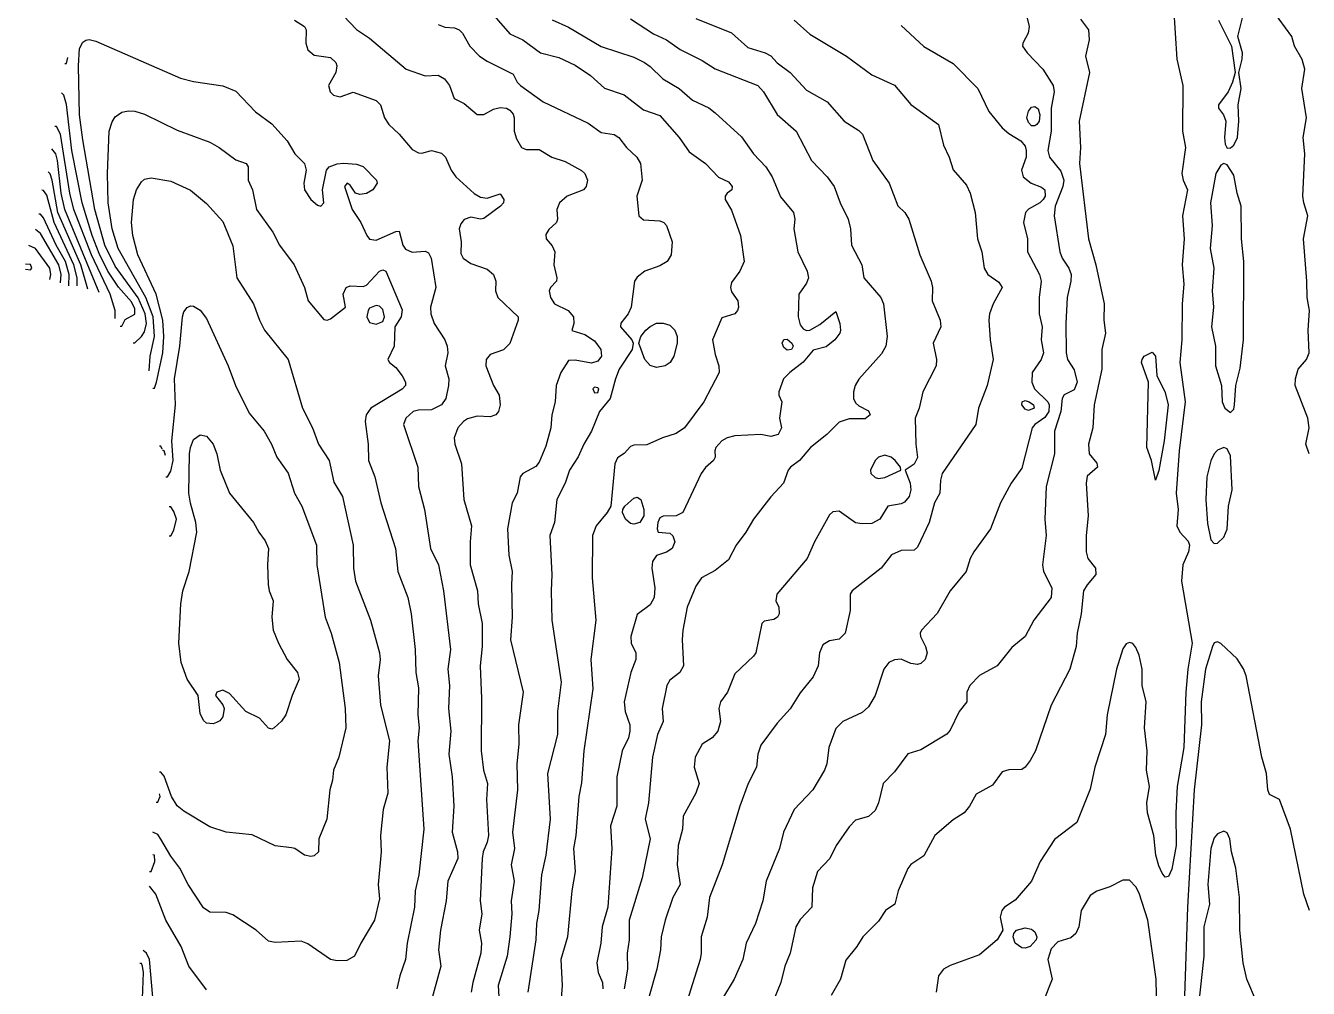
# Model space of a CAD drawing. Header units: inches. Extents: x 3311818 to 3313075, y 1372003 to 1372737.
# Drawn here: x 3311817.6 to 3311967.5, y 1372396.7 to 1372509.2 of the extents above; entities that cross this region are included whole.
import ezdxf

# ---------------------------------------------------------------- set-up
doc = ezdxf.new("R2010")
doc.units = ezdxf.units.IN
doc.header["$MEASUREMENT"] = 0

msp = doc.modelspace()

# ---------------------------------------------------------------- linework, layer by layer
for points, elevation in [([(3311853.95, 1372511.11), (3311856.24, 1372508.72), (3311857.76, 1372507.72), (3311862.04, 1372504.09), (3311864.24, 1372503.29), (3311865.76, 1372503.37), (3311866.51, 1372502.95), (3311867.1, 1372502.19), (3311867.65, 1372500.66), (3311868.81, 1372500.06), (3311870.34, 1372498.78), (3311871.1, 1372498.79), (3311872.24, 1372499.41), (3311873.01, 1372499.59), (3311873.77, 1372499.52), (3311874.15, 1372499.31), (3311874.53, 1372498.84), (3311874.66, 1372498.38), (3311874.66, 1372496.85), (3311874.91, 1372495.95), (3311875.51, 1372494.94), (3311876.06, 1372494.71), (3311877.58, 1372494.71), (3311879.04, 1372493.8), (3311880.63, 1372493.28), (3311882.53, 1372492.25), (3311882.93, 1372491.9), (3311883.22, 1372491.13), (3311883.07, 1372490.37), (3311882.77, 1372489.99), (3311880.83, 1372489.23), (3311879.95, 1372488.47), (3311879.64, 1372487.7), (3311879.72, 1372486.56), (3311879.59, 1372486.18), (3311878.72, 1372485.36), (3311878.34, 1372484.78), (3311878.4, 1372484.27), (3311879.1, 1372483.45), (3311879.4, 1372482.75), (3311879.27, 1372481.22), (3311879.65, 1372479.7), (3311879.61, 1372479.32), (3311878.91, 1372478.56), (3311878.75, 1372478.17), (3311878.89, 1372477.41), (3311879.38, 1372476.65), (3311880.98, 1372475.89), (3311881.57, 1372475.13), (3311881.62, 1372474.36), (3311881.39, 1372473.54), (3311882.92, 1372473.09), (3311884.06, 1372472.34), (3311884.79, 1372471.31), (3311884.84, 1372470.55), (3311884.44, 1372469.98), (3311883.68, 1372469.74), (3311881.77, 1372470.09), (3311881.01, 1372470.03), (3311880.1, 1372468.65), (3311879.55, 1372467.12), (3311879.43, 1372465.22), (3311879.04, 1372463.69), (3311878.92, 1372462.17), (3311878.34, 1372460.04), (3311877.58, 1372458.17), (3311877.2, 1372457.65), (3311875.67, 1372456.85), (3311875.34, 1372456.45), (3311875, 1372454.54), (3311874.41, 1372453.4), (3311873.86, 1372450.35), (3311874.03, 1372447.3), (3311874.43, 1372445.4), (3311874.32, 1372443.87), (3311874.42, 1372440.06), (3311874.22, 1372437.39), (3311875.69, 1372431.3), (3311875.17, 1372427.48), (3311875.2, 1372425.2), (3311874.95, 1372422.91), (3311875.05, 1372419.86), (3311874.47, 1372414.91), (3311874.68, 1372413), (3311874.31, 1372411.09), (3311874.66, 1372409.19), (3311874.29, 1372406.9), (3311874.36, 1372405.38), (3311874.16, 1372402.71), (3311873.82, 1372400.42), (3311872.78, 1372396.99), (3311872.94, 1372394.32)], 4504), ([(3311871.48, 1372511.25), (3311874.15, 1372508.23), (3311875.68, 1372507.52), (3311877.74, 1372506), (3311879.87, 1372505.46), (3311881.77, 1372504.56), (3311883.57, 1372503.33), (3311885.2, 1372501.87), (3311887.49, 1372501.07), (3311889.78, 1372499.33), (3311891.68, 1372498.68), (3311893.93, 1372496.09), (3311895.11, 1372494.41), (3311897.02, 1372493.04), (3311898.54, 1372491.45), (3311899.69, 1372490.91), (3311900.14, 1372490.37), (3311900.09, 1372489.99), (3311899.53, 1372489.61), (3311899.3, 1372489.25), (3311899.32, 1372488.85), (3311900.07, 1372487.6), (3311901.1, 1372484.65), (3311901.54, 1372481.61), (3311901.02, 1372480.46), (3311900.07, 1372479.14), (3311899.92, 1372478.56), (3311900.07, 1372478.06), (3311900.79, 1372477.03), (3311900.89, 1372476.27), (3311900.77, 1372475.89), (3311900.45, 1372475.48), (3311898.92, 1372475.01), (3311897.85, 1372472.46), (3311898.16, 1372470.73), (3311898.59, 1372469.41), (3311898.6, 1372468.65), (3311896.81, 1372465.22), (3311894.55, 1372462.17), (3311893.59, 1372461.51), (3311891.99, 1372461.02), (3311890.16, 1372460.17), (3311888.63, 1372460.13), (3311888.25, 1372459.99), (3311887.49, 1372459.17), (3311886.73, 1372458.67), (3311886.41, 1372457.97), (3311885.95, 1372453.02), (3311885.54, 1372452.26), (3311884.24, 1372450.73), (3311883.81, 1372449.59), (3311883.75, 1372444.63), (3311884.2, 1372439.68), (3311883.6, 1372435.11), (3311883.85, 1372431.68), (3311882.78, 1372424.43), (3311882.53, 1372420.67), (3311882.22, 1372419.1), (3311881.84, 1372414.53), (3311881.57, 1372413), (3311881.8, 1372410.33), (3311881.4, 1372408.05), (3311880.87, 1372402.71), (3311880.09, 1372400.04), (3311880.25, 1372396.99), (3311880.03, 1372393.94)], 4502), ([(3311888.25, 1372509.95), (3311890.92, 1372508.2), (3311892.44, 1372507.5), (3311894.06, 1372506.38), (3311896.64, 1372505.08), (3311898.16, 1372504.13), (3311903.12, 1372502.18), (3311903.79, 1372501.42), (3311905.4, 1372498.8), (3311907.61, 1372496.85), (3311909.4, 1372493.42), (3311911.22, 1372491.51), (3311912.06, 1372490.37), (3311912.74, 1372488.47), (3311913.7, 1372486.56), (3311913.96, 1372485.42), (3311914.08, 1372483.51), (3311915.29, 1372481.22), (3311915.53, 1372479.7), (3311917.49, 1372477.41), (3311917.84, 1372476.65), (3311918.24, 1372472.84), (3311918.09, 1372471.7), (3311917.6, 1372470.82), (3311914.93, 1372467.86), (3311914.5, 1372467.12), (3311914.31, 1372466.36), (3311914.33, 1372465.6), (3311914.55, 1372465.1), (3311914.93, 1372464.75), (3311916.07, 1372464.17), (3311916.26, 1372463.69), (3311915.69, 1372463.21), (3311913.79, 1372463.24), (3311912.64, 1372462.83), (3311911.19, 1372461.4), (3311909.29, 1372459.88), (3311908.02, 1372458.36), (3311906.94, 1372457.59), (3311906.67, 1372457.21), (3311906.14, 1372455.69), (3311904.64, 1372454.09), (3311902.61, 1372451.5), (3311901.74, 1372449.97), (3311900.61, 1372448.45), (3311899.69, 1372446.73), (3311898.16, 1372445.49), (3311896.56, 1372444.63), (3311895.87, 1372443.65), (3311894.89, 1372441.2), (3311894.38, 1372438.54), (3311894.29, 1372437.39), (3311894.46, 1372434.34), (3311894.03, 1372433.58), (3311892.83, 1372432.68), (3311892.48, 1372432.06), (3311891.95, 1372429.39), (3311892.07, 1372427.86), (3311891.42, 1372426.34), (3311890.82, 1372423.67), (3311890.34, 1372418.34), (3311889.97, 1372416.43), (3311890.54, 1372414.14), (3311889.62, 1372409.57), (3311888.08, 1372404.62), (3311888.08, 1372402.33), (3311887.84, 1372400.8), (3311887.88, 1372398.9), (3311887.49, 1372396.61)], 4500), ([(3311895.87, 1372510.01), (3311900.07, 1372508.33), (3311901.97, 1372506.6), (3311903.97, 1372506), (3311904.64, 1372505.64), (3311905.4, 1372504.82), (3311906.93, 1372503.69), (3311908.83, 1372501.62), (3311911.25, 1372500.28), (3311913.22, 1372497.99), (3311914.93, 1372496.92), (3311915.36, 1372496.47), (3311916.57, 1372493.42), (3311918.5, 1372490.75), (3311919.5, 1372488.13), (3311920.3, 1372487.32), (3311920.78, 1372486.56), (3311922.06, 1372482.37), (3311923.39, 1372479.32), (3311923.56, 1372478.56), (3311923.5, 1372477.03), (3311924.46, 1372474.77), (3311924.51, 1372473.98), (3311923.63, 1372472.08), (3311924.02, 1372470.17), (3311923.96, 1372469.41), (3311922.41, 1372466.36), (3311921.98, 1372464.45), (3311921.52, 1372463.31), (3311921.59, 1372460.26), (3311921.79, 1372458.71), (3311921.41, 1372457.92), (3311920.37, 1372457.21), (3311920.95, 1372455.69), (3311921, 1372454.93), (3311920.82, 1372454.16), (3311920.27, 1372453.47), (3311919.89, 1372453.28), (3311918.33, 1372453.02), (3311917.39, 1372451.5), (3311916.46, 1372451), (3311915.31, 1372450.94), (3311914.55, 1372451.07), (3311912.64, 1372452.42), (3311911.88, 1372452.34), (3311911.5, 1372452.01), (3311909.74, 1372448.83), (3311908.91, 1372446.92), (3311905.34, 1372442.73), (3311905.22, 1372441.97), (3311905.58, 1372441.2), (3311905.64, 1372440.44), (3311905.45, 1372440.06), (3311905.02, 1372439.77), (3311903.88, 1372439.56), (3311903.6, 1372439.3), (3311902.88, 1372435.87), (3311902.64, 1372435.49), (3311900.45, 1372433.41), (3311899.59, 1372431.3), (3311898.76, 1372430.15), (3311898.58, 1372429.39), (3311898.75, 1372427.86), (3311898.44, 1372426.72), (3311897.78, 1372425.96), (3311896.64, 1372425.19), (3311895.79, 1372423.67), (3311895.69, 1372422.53), (3311896.26, 1372420.62), (3311895.88, 1372419.48), (3311894.39, 1372416.81), (3311894.31, 1372415.29), (3311893.83, 1372413.38), (3311893.72, 1372411.09), (3311894.07, 1372408.81), (3311893.2, 1372407.28), (3311892.29, 1372404.62), (3311891.84, 1372402.71), (3311891.77, 1372401.19), (3311891.32, 1372398.9), (3311890.34, 1372395.47)], 4499), ([(3311934.57, 1372510.19), (3311934.84, 1372509.05), (3311934.74, 1372508.28), (3311934.12, 1372507.14), (3311934.08, 1372506.76), (3311934.6, 1372506), (3311936.46, 1372504.09), (3311937.67, 1372502.19), (3311937.76, 1372501.42), (3311937.41, 1372499.52), (3311937.43, 1372496.85), (3311937.03, 1372494.56), (3311937.24, 1372493.8), (3311938.56, 1372492.16), (3311938.91, 1372491.13), (3311938.8, 1372490.37), (3311937.9, 1372488.08), (3311937.78, 1372486.94), (3311938.42, 1372482.75), (3311938.72, 1372481.99), (3311939.49, 1372480.84), (3311939.76, 1372480.08), (3311939.73, 1372479.32), (3311939.3, 1372477.41), (3311939.13, 1372474.36), (3311939.16, 1372470.93), (3311939.33, 1372470.17), (3311940.09, 1372468.94), (3311940.44, 1372467.5), (3311940.09, 1372466.62), (3311938.94, 1372466.03), (3311938.71, 1372465.6), (3311938.56, 1372464.07), (3311937.8, 1372461.79), (3311937.79, 1372459.12), (3311936.83, 1372455.31), (3311936.66, 1372451.5), (3311936.82, 1372449.59), (3311936.39, 1372446.16), (3311936.51, 1372445.4), (3311937.48, 1372443.49), (3311937.42, 1372442.35), (3311935.41, 1372439.68), (3311934.37, 1372437.78), (3311932.84, 1372436.51), (3311931.11, 1372434.34), (3311929.03, 1372433.22), (3311927.92, 1372432.06), (3311927.57, 1372431.3), (3311927.57, 1372430.15), (3311926.66, 1372429.01), (3311925.6, 1372426.83), (3311925.22, 1372426.37), (3311922.17, 1372424.53), (3311920.65, 1372424.08), (3311919.12, 1372421.96), (3311917.8, 1372420.62), (3311917.23, 1372418.34), (3311916.84, 1372417.47), (3311916.07, 1372416.76), (3311914.55, 1372416.33), (3311913.79, 1372415.56), (3311912.3, 1372413.38), (3311911.54, 1372411.86), (3311910.12, 1372410.33), (3311909.53, 1372408.43), (3311909.43, 1372406.14), (3311908.07, 1372404.72), (3311907.56, 1372403.85), (3311906.9, 1372400.8), (3311906.27, 1372399.28), (3311905.81, 1372397.37), (3311904.43, 1372393.94)], 4496), ([(3311940.85, 1372509.93), (3311941.8, 1372508.67), (3311941.85, 1372507.52), (3311941.42, 1372505.62), (3311941.89, 1372503.71), (3311940.71, 1372497.99), (3311940.86, 1372494.94), (3311940.73, 1372493.04), (3311941.79, 1372484.27), (3311942.64, 1372481.22), (3311943.6, 1372476.65), (3311943.57, 1372474.74), (3311943.76, 1372473.22), (3311943.33, 1372471.31), (3311943.36, 1372469.03), (3311942.44, 1372464.84), (3311942.28, 1372462.17), (3311941.79, 1372460.26), (3311941.87, 1372459.12), (3311942.75, 1372458.05), (3311942.82, 1372457.59), (3311941.61, 1372456.53), (3311941.5, 1372455.69), (3311941.73, 1372451.88), (3311941.51, 1372449.59), (3311941.52, 1372447.68), (3311941.7, 1372446.92), (3311942.6, 1372445.78), (3311942.63, 1372445.02), (3311941.61, 1372443.83), (3311941.2, 1372443.11), (3311940.91, 1372440.44), (3311940.44, 1372438.16), (3311940.34, 1372436.63), (3311939.6, 1372433.96), (3311937.42, 1372429.77), (3311935.58, 1372424.43), (3311934.97, 1372423.29), (3311934.39, 1372422.53), (3311933.99, 1372422.25), (3311932.46, 1372422.2), (3311931.7, 1372421.98), (3311930.56, 1372420.42), (3311928.65, 1372419.36), (3311927.86, 1372417.96), (3311927.24, 1372417.19), (3311925.98, 1372416.36), (3311923.81, 1372414.53), (3311922.55, 1372412.15), (3311921.03, 1372411.15), (3311920.65, 1372410.69), (3311919.53, 1372408.05), (3311919.14, 1372406.52), (3311918.06, 1372405.76), (3311917.22, 1372404.54), (3311915.4, 1372402.71), (3311914.7, 1372401.57), (3311913.41, 1372399.98), (3311912.78, 1372397.76), (3311911.69, 1372395.85)], 4495), ([(3311951.71, 1372511.33), (3311952.1, 1372505.24), (3311952.81, 1372502.19), (3311952.75, 1372496.85), (3311953.13, 1372494.94), (3311952.7, 1372491.9), (3311952.84, 1372491.13), (3311953.35, 1372489.99), (3311952.75, 1372486.94), (3311952.97, 1372484.27), (3311952.73, 1372481.22), (3311952.94, 1372478.94), (3311952.72, 1372476.65), (3311952.68, 1372472.46), (3311952.44, 1372469.79), (3311953.09, 1372465.22), (3311952.39, 1372459.5), (3311952.03, 1372454.54), (3311952.26, 1372452.64), (3311952.11, 1372450.73), (3311952.47, 1372449.97), (3311953.43, 1372448.93), (3311953.59, 1372448.45), (3311953.48, 1372447.68), (3311952.81, 1372446.16), (3311952.67, 1372444.25), (3311953.91, 1372437.01), (3311953.4, 1372433.96), (3311953.17, 1372431.3), (3311952.94, 1372424.82), (3311952.13, 1372420.24), (3311951.98, 1372417.19), (3311952.03, 1372413.38), (3311951.52, 1372410.6), (3311951.14, 1372409.75), (3311950.76, 1372409.66), (3311950.38, 1372410.12), (3311950, 1372410.98), (3311949.66, 1372412.24), (3311949.4, 1372414.53), (3311948.69, 1372417.19), (3311948.62, 1372418.34), (3311948.9, 1372420.24), (3311948.58, 1372422.15), (3311948.65, 1372424.43), (3311948.32, 1372427.1), (3311948.52, 1372430.15), (3311948.05, 1372432.06), (3311948.05, 1372433.96), (3311947.71, 1372435.59), (3311947.33, 1372436.52), (3311946.95, 1372436.96), (3311946.57, 1372437.09), (3311946.18, 1372436.94), (3311945.8, 1372436.34), (3311945.04, 1372433.98), (3311943.96, 1372428.63), (3311943.77, 1372426.34), (3311942.52, 1372422.53), (3311941.99, 1372419.94), (3311940.41, 1372416.05), (3311937.8, 1372414.06), (3311936.15, 1372411.48), (3311935.11, 1372409.19), (3311933.23, 1372406.97), (3311931.98, 1372406.14), (3311931.66, 1372405.76), (3311931.47, 1372405), (3311931.77, 1372403.47), (3311931.11, 1372402.33), (3311929.03, 1372400.59), (3311925.6, 1372399.36), (3311924.84, 1372398.9), (3311924.23, 1372398.14), (3311923.98, 1372396.23)], 4494), ([(3311958.38, 1372494.89), (3311958.76, 1372495.2), (3311959.21, 1372496.09), (3311959.37, 1372497.99), (3311959.28, 1372499.9), (3311959.64, 1372501.81), (3311959.37, 1372503.71), (3311959.76, 1372505.24), (3311959.79, 1372506), (3311959.24, 1372507.9), (3311959.91, 1372510.55)], 4493), ([(3311967.58, 1372459.12), (3311967.17, 1372460.26), (3311967.58, 1372462.17), (3311967.43, 1372463.31), (3311965.94, 1372467.12), (3311965.98, 1372467.88), (3311966.28, 1372469.03), (3311967.27, 1372470.17), (3311967.56, 1372470.93), (3311967.46, 1372473.6), (3311967.62, 1372475.89), (3311967.33, 1372477.41), (3311967.32, 1372479.32), (3311966.9, 1372484.27), (3311967.42, 1372486.94), (3311966.94, 1372488.47), (3311966.84, 1372489.23), (3311967.08, 1372494.18), (3311966.88, 1372496.09), (3311967.25, 1372498.38), (3311966.73, 1372501.81), (3311967.08, 1372504.09), (3311966.77, 1372505.21), (3311965.87, 1372506.76), (3311965.56, 1372507.9), (3311963.34, 1372510.93)], 4494), ([(3311848.98, 1372509.81), (3311850.14, 1372509.05), (3311850.32, 1372508.67), (3311850.3, 1372507.14), (3311850.52, 1372506.36), (3311851.28, 1372505.73), (3311853.19, 1372505.46), (3311853.79, 1372504.85), (3311853.91, 1372504.47), (3311853.8, 1372503.71), (3311852.95, 1372502.19), (3311853.15, 1372501.42), (3311853.53, 1372501.04), (3311854.33, 1372500.85), (3311855.85, 1372501.38), (3311858.52, 1372500.43), (3311859.03, 1372499.9), (3311859.48, 1372498.38), (3311859.99, 1372497.61), (3311861.2, 1372496.47), (3311862.72, 1372494.69), (3311863.48, 1372494.3), (3311863.86, 1372494.26), (3311865, 1372494.56), (3311866.15, 1372494.28), (3311866.64, 1372493.8), (3311867.3, 1372492.28), (3311867.82, 1372491.51), (3311869.96, 1372489.54), (3311870.72, 1372489.11), (3311871.48, 1372489), (3311873.01, 1372489.51), (3311873.43, 1372488.85), (3311873.4, 1372488.47), (3311873.07, 1372488.08), (3311871.1, 1372486.64), (3311870.72, 1372486.55), (3311869.58, 1372486.77), (3311868.81, 1372486.5), (3311868.43, 1372486.02), (3311868.23, 1372485.42), (3311868.44, 1372483.89), (3311868.43, 1372482.56), (3311868.68, 1372481.99), (3311869.58, 1372481.38), (3311871.48, 1372480.71), (3311872.24, 1372480.1), (3311872.49, 1372479.32), (3311872.47, 1372478.17), (3311872.73, 1372477.41), (3311875.11, 1372475.13), (3311875.1, 1372474.74), (3311874.15, 1372472.02), (3311873.39, 1372471.28), (3311871.86, 1372470.75), (3311871.36, 1372470.17), (3311871.35, 1372469.41), (3311872.24, 1372467.12), (3311872.89, 1372465.98), (3311873, 1372464.84), (3311872.83, 1372464.07), (3311872.51, 1372463.69), (3311871.86, 1372463.45), (3311870.34, 1372463.55), (3311869.19, 1372463.24), (3311868.72, 1372462.93), (3311868.08, 1372462.17), (3311867.64, 1372461.02), (3311867.7, 1372460.26), (3311868.49, 1372457.97), (3311868.78, 1372453.78), (3311869.68, 1372450.73), (3311869.49, 1372448.83), (3311869.51, 1372446.16), (3311870.38, 1372443.11), (3311870.45, 1372441.59), (3311870.91, 1372439.3), (3311870.92, 1372436.63), (3311870.66, 1372434.34), (3311870.82, 1372430.53), (3311870.8, 1372424.43), (3311871.06, 1372422.15), (3311871.52, 1372420.62), (3311871.43, 1372418.72), (3311871.65, 1372414.53), (3311871.51, 1372413.76), (3311871.03, 1372412.62), (3311870.93, 1372411.86), (3311870.68, 1372406.9), (3311870.89, 1372405.38), (3311870.57, 1372403.47), (3311870.82, 1372401.95), (3311870.77, 1372400.8), (3311869.81, 1372397.37), (3311869.64, 1372396.23)], 4505), ([(3311865.76, 1372509.32), (3311866.53, 1372509), (3311867.67, 1372508.9), (3311868.21, 1372508.67), (3311868.6, 1372508.28), (3311869.45, 1372506.76), (3311870.61, 1372505.62), (3311871.48, 1372505.03), (3311874.53, 1372503.51), (3311875.02, 1372502.57), (3311875.4, 1372502.19), (3311878.03, 1372500.28), (3311883.3, 1372497.76), (3311884.82, 1372496.68), (3311886.35, 1372496.44), (3311886.87, 1372496.09), (3311887.78, 1372494.94), (3311889, 1372493.8), (3311889.42, 1372493.04), (3311889.6, 1372491.13), (3311888.97, 1372489.23), (3311889.24, 1372486.94), (3311889.78, 1372486.46), (3311891.68, 1372486.34), (3311892.16, 1372486.18), (3311892.46, 1372485.8), (3311893.12, 1372483.89), (3311893.02, 1372482.37), (3311892.52, 1372481.61), (3311891.68, 1372481.1), (3311889.91, 1372480.46), (3311889.01, 1372479.76), (3311888.73, 1372479.32), (3311888.31, 1372476.27), (3311887.97, 1372475.51), (3311887.11, 1372474.39), (3311887.07, 1372473.98), (3311888.41, 1372472.46), (3311888.56, 1372472.08), (3311888.44, 1372471.31), (3311886.93, 1372469.03), (3311886.48, 1372467.88), (3311885.88, 1372465.6), (3311884.62, 1372464.07), (3311883.68, 1372461.79), (3311882.78, 1372460.26), (3311882.15, 1372458.78), (3311881.13, 1372457.21), (3311880.61, 1372455.69), (3311879.65, 1372453.78), (3311879.38, 1372451.11), (3311878.82, 1372449.59), (3311879.07, 1372445.02), (3311878.97, 1372443.11), (3311879.06, 1372439.68), (3311880.13, 1372432.44), (3311879.7, 1372429.01), (3311879.71, 1372426.34), (3311878.53, 1372421.77), (3311878.85, 1372416.43), (3311878.37, 1372412.24), (3311877.85, 1372409.95), (3311877.54, 1372405.76), (3311877.25, 1372404.23), (3311877.2, 1372402.33), (3311876.23, 1372396.23)], 4503), ([(3311879.1, 1372509.85), (3311881.01, 1372508.98), (3311884.82, 1372506.72), (3311888.63, 1372505.47), (3311889.88, 1372504.85), (3311890.54, 1372504.4), (3311892.04, 1372502.95), (3311893.92, 1372501.81), (3311895.49, 1372500.45), (3311897.4, 1372499.55), (3311898.16, 1372498.99), (3311901.21, 1372496.17), (3311902.63, 1372494.18), (3311904.06, 1372492.66), (3311904.8, 1372491.51), (3311905.78, 1372489.16), (3311907.29, 1372487.32), (3311907.46, 1372486.56), (3311907.33, 1372485.42), (3311907.82, 1372482.75), (3311908.91, 1372480.46), (3311909.07, 1372479.7), (3311908.83, 1372479.07), (3311907.91, 1372477.79), (3311907.83, 1372475.13), (3311908.07, 1372474.2), (3311908.45, 1372473.73), (3311908.83, 1372473.55), (3311909.21, 1372473.59), (3311910.36, 1372474.25), (3311912.26, 1372475.76), (3311912.73, 1372474.36), (3311912.81, 1372473.6), (3311912.7, 1372473.22), (3311912.14, 1372472.46), (3311911.12, 1372471.62), (3311909.6, 1372471.26), (3311908.45, 1372469.85), (3311906.88, 1372468.65), (3311906.15, 1372467.88), (3311905.59, 1372466.36), (3311905.57, 1372465.98), (3311905.92, 1372465.22), (3311905.65, 1372463.31), (3311905.9, 1372462.17), (3311905.5, 1372461.4), (3311904.64, 1372461.15), (3311903.5, 1372461.41), (3311900.45, 1372461.22), (3311899.56, 1372461.02), (3311898.94, 1372460.64), (3311898.22, 1372459.88), (3311898.09, 1372459.5), (3311898.13, 1372458.74), (3311897.94, 1372458.36), (3311897.02, 1372457.53), (3311896.49, 1372456.83), (3311894.35, 1372452.28), (3311893.59, 1372451.88), (3311892.06, 1372451.83), (3311891.68, 1372451.64), (3311891.43, 1372451.11), (3311891.36, 1372450.35), (3311891.49, 1372449.97), (3311892.83, 1372449.86), (3311893.21, 1372449.54), (3311893.42, 1372448.83), (3311893.12, 1372448.07), (3311892.44, 1372447.63), (3311891.3, 1372447.25), (3311890.81, 1372446.54), (3311890.75, 1372445.78), (3311891.1, 1372443.49), (3311891.01, 1372442.35), (3311890.54, 1372441.5), (3311889.01, 1372440.34), (3311888.29, 1372437.77), (3311888.32, 1372437.01), (3311888.86, 1372435.87), (3311888.89, 1372435.11), (3311888.27, 1372433.58), (3311887.51, 1372430.15), (3311887.61, 1372429.01), (3311888.16, 1372427.48), (3311888.19, 1372426.72), (3311888, 1372425.96), (3311887.28, 1372424.43), (3311886.64, 1372421.39), (3311886.66, 1372417.96), (3311885.91, 1372415.67), (3311886.06, 1372413), (3311885.59, 1372406.14), (3311884.93, 1372403.85), (3311884.79, 1372401.95), (3311884.32, 1372399.66), (3311884.47, 1372398.52), (3311884.98, 1372397.37), (3311885.01, 1372396.61)], 4501), ([(3311907.36, 1372509.81), (3311909.21, 1372508.18), (3311913.48, 1372505.62), (3311916.46, 1372503.43), (3311919.12, 1372502.23), (3311921.03, 1372499.97), (3311924.26, 1372497.61), (3311924.84, 1372495.19), (3311925.51, 1372493.8), (3311925.98, 1372492.3), (3311927.51, 1372490.54), (3311927.95, 1372489.61), (3311928.54, 1372487.32), (3311928.82, 1372484.27), (3311929.33, 1372482.75), (3311929.6, 1372480.84), (3311930, 1372480.08), (3311931.32, 1372479.19), (3311931.68, 1372478.56), (3311930.62, 1372476.65), (3311930.23, 1372475.51), (3311930.14, 1372474.74), (3311930.28, 1372472.46), (3311930.63, 1372470.17), (3311929.94, 1372467.12), (3311928.93, 1372464.45), (3311928.63, 1372462.55), (3311924.68, 1372456.83), (3311924.47, 1372456.07), (3311924.41, 1372454.54), (3311923.77, 1372453.4), (3311923.14, 1372451.11), (3311921.79, 1372448.23), (3311921.41, 1372447.86), (3311919.89, 1372447.85), (3311918.74, 1372447.33), (3311917.56, 1372445.78), (3311914.16, 1372443.11), (3311913.92, 1372442.73), (3311913.94, 1372440.82), (3311913.35, 1372438.16), (3311912.64, 1372437.48), (3311911.5, 1372437.29), (3311910.74, 1372436.8), (3311910.35, 1372435.87), (3311910.18, 1372434.34), (3311909.6, 1372433.07), (3311908.07, 1372431.21), (3311906.93, 1372429.33), (3311905.4, 1372427.67), (3311903.5, 1372425.1), (3311903.13, 1372424.05), (3311902.96, 1372422.53), (3311902.02, 1372420.62), (3311901.01, 1372417.96), (3311898.98, 1372411.09), (3311897.48, 1372407.28), (3311897.21, 1372405), (3311896.5, 1372402.71), (3311896.52, 1372400.8), (3311896.38, 1372400.04), (3311894.85, 1372395.09)], 4498), ([(3311919.89, 1372509.19), (3311922.55, 1372506.73), (3311925.98, 1372504.73), (3311928.83, 1372501.81), (3311930.15, 1372499.14), (3311931.69, 1372497.23), (3311932.46, 1372496.58), (3311933.88, 1372495.71), (3311934.37, 1372495.07), (3311934.51, 1372494.56), (3311934.48, 1372493.8), (3311933.95, 1372492.28), (3311934.13, 1372491.51), (3311935.09, 1372490.75), (3311936.27, 1372490.3), (3311936.69, 1372489.99), (3311936.71, 1372489.23), (3311936.49, 1372488.85), (3311936.09, 1372488.47), (3311934.75, 1372487.71), (3311934.4, 1372487.32), (3311934.17, 1372486.18), (3311934.64, 1372484.27), (3311934.67, 1372482.75), (3311936.04, 1372480.08), (3311936.25, 1372479.32), (3311936.03, 1372477.41), (3311936.02, 1372475.51), (3311936.35, 1372473.98), (3311936.25, 1372472.46), (3311936.53, 1372470.93), (3311936.24, 1372470.17), (3311935.21, 1372468.65), (3311935.15, 1372467.5), (3311935.46, 1372466.74), (3311937.01, 1372465.22), (3311937.18, 1372464.84), (3311937.16, 1372464.07), (3311936.66, 1372463.36), (3311935.49, 1372462.55), (3311935.18, 1372462.17), (3311933.99, 1372457.45), (3311932.74, 1372455.69), (3311931.49, 1372453.4), (3311930.31, 1372450.35), (3311928.37, 1372447.68), (3311927.96, 1372446.92), (3311927.49, 1372445.4), (3311925.63, 1372443.11), (3311924.08, 1372440.49), (3311922.25, 1372438.54), (3311922.1, 1372438.16), (3311922.14, 1372437.77), (3311922.72, 1372436.63), (3311922.91, 1372435.87), (3311922.71, 1372435.11), (3311922.17, 1372434.62), (3311921.79, 1372434.5), (3311921.03, 1372434.62), (3311919.89, 1372435.12), (3311919.12, 1372435.07), (3311918.44, 1372434.73), (3311917.86, 1372433.96), (3311916.84, 1372430.91), (3311916.07, 1372429.56), (3311915.31, 1372428.89), (3311913.06, 1372427.86), (3311912.26, 1372427.05), (3311911.42, 1372424.82), (3311911.21, 1372422.91), (3311910.94, 1372422.15), (3311909.58, 1372419.86), (3311907.38, 1372417.57), (3311906.15, 1372414.91), (3311905.65, 1372413), (3311904.1, 1372409.19), (3311903.72, 1372406.9), (3311902.87, 1372404.23), (3311901.78, 1372401.95), (3311901.37, 1372400.04), (3311900.35, 1372397.76), (3311899.01, 1372395.47)], 4497), ([(3311956.97, 1372509.81), (3311958.51, 1372506.76), (3311958.91, 1372503.71), (3311958.62, 1372502.57), (3311958.11, 1372501.42), (3311956.97, 1372499.9), (3311956.98, 1372499.52), (3311957.55, 1372498.76), (3311957.82, 1372497.99), (3311957.66, 1372496.09), (3311957.74, 1372495.33), (3311958, 1372494.84), (3311958.38, 1372494.89)], 4493), ([(3311830.13, 1372472.09), (3311830.32, 1372472.1), (3311831.08, 1372472.83), (3311831.46, 1372473.4), (3311831.66, 1372474.36), (3311831.51, 1372475.51), (3311830.7, 1372477.37), (3311828.03, 1372481.06), (3311826.82, 1372483.51), (3311825.65, 1372487.7), (3311824.22, 1372495.82), (3311823.83, 1372498.76), (3311823.72, 1372504.47), (3311823.84, 1372506.51), (3311824.22, 1372507.24), (3311824.6, 1372507.48), (3311824.98, 1372507.54), (3311825.75, 1372507.35), (3311835.65, 1372503.03), (3311837.18, 1372502.65), (3311840.61, 1372502.15), (3311842.13, 1372501.51), (3311844.42, 1372499.11), (3311846.33, 1372497.68), (3311848.11, 1372495.71), (3311849, 1372494.18), (3311850.14, 1372493.06), (3311850.35, 1372492.28), (3311850.08, 1372490.75), (3311850.13, 1372489.99), (3311850.88, 1372488.85), (3311851.66, 1372488.18), (3311852.04, 1372488.08), (3311852.41, 1372488.47), (3311852.24, 1372489.99), (3311852.7, 1372492.28), (3311853.03, 1372492.66), (3311853.95, 1372493.02), (3311854.71, 1372493.1), (3311856.24, 1372492.99), (3311857, 1372492.72), (3311858.57, 1372491.13), (3311858.63, 1372490.75), (3311858.15, 1372489.99), (3311857.38, 1372489.57), (3311856.62, 1372489.45), (3311856.1, 1372489.61), (3311855.47, 1372490.52), (3311855.13, 1372490.75), (3311854.82, 1372490.37), (3311855.71, 1372487.7), (3311856.74, 1372486.18), (3311857.43, 1372484.65), (3311857.76, 1372484.23), (3311858.52, 1372484.09), (3311860.81, 1372485.13), (3311861.19, 1372485.17), (3311861.65, 1372483.51), (3311861.95, 1372483.05), (3311862.72, 1372482.68), (3311864.24, 1372482.81), (3311864.62, 1372482.63), (3311864.93, 1372481.99), (3311865.51, 1372478.56), (3311864.88, 1372476.27), (3311864.9, 1372475.51), (3311865.29, 1372474.36), (3311866.53, 1372472.46), (3311866.82, 1372471.7), (3311866.88, 1372470.93), (3311866.6, 1372469.41), (3311867.02, 1372467.88), (3311866.99, 1372467.12), (3311866.65, 1372465.6), (3311866.17, 1372464.84), (3311865, 1372464.29), (3311863.48, 1372464.23), (3311862.84, 1372464.07), (3311861.97, 1372463.31), (3311861.73, 1372462.55), (3311863.41, 1372457.59), (3311863.46, 1372455.31), (3311864.16, 1372452.64), (3311864.88, 1372448.07), (3311865.82, 1372446.16), (3311866.38, 1372443.11), (3311867.2, 1372436.25), (3311866.9, 1372433.96), (3311867.1, 1372432.06), (3311866.98, 1372429.39), (3311867.23, 1372426.72), (3311867.02, 1372424.05), (3311867.4, 1372421.39), (3311867.61, 1372417.96), (3311867.4, 1372414.91), (3311868.03, 1372412.62), (3311868.06, 1372411.86), (3311866.89, 1372409.19), (3311866.71, 1372406.9), (3311866.04, 1372403.47), (3311865.82, 1372401.19), (3311866.07, 1372399.28), (3311864.83, 1372394.71)], 4506), ([(3311822.12, 1372504.74), (3311822.31, 1372504.74), (3311822.48, 1372505.43)], 4505), ([(3311828.6, 1372474.06), (3311828.79, 1372474.06), (3311829.18, 1372474.82), (3311830.32, 1372475.47), (3311830.32, 1372476.06), (3311829.94, 1372476.89), (3311828.41, 1372478.61), (3311827.17, 1372480.46), (3311826.13, 1372482.55), (3311825.34, 1372484.65), (3311824.15, 1372488.47), (3311822.94, 1372494.56), (3311822.31, 1372499.97), (3311822.01, 1372501.04), (3311821.74, 1372501.31)], 4505), ([(3311935.73, 1372497.61), (3311935.51, 1372497.45), (3311935.13, 1372497.47), (3311934.75, 1372497.85), (3311934.59, 1372498.38), (3311934.75, 1372499.17), (3311935.13, 1372499.63), (3311935.51, 1372499.72), (3311935.89, 1372499.46), (3311936.11, 1372498.76), (3311936.01, 1372497.99), (3311935.73, 1372497.61)], 4497), ([(3311831.97, 1372468.84), (3311832.11, 1372470.55), (3311832.61, 1372472.84), (3311832.47, 1372475.13), (3311831.61, 1372477.41), (3311828.36, 1372483.13), (3311827.67, 1372485.42), (3311827.18, 1372488.47), (3311827.1, 1372491.9), (3311827.32, 1372496.85), (3311827.65, 1372497.94), (3311828.03, 1372498.5), (3311828.79, 1372499.05), (3311829.56, 1372499.23), (3311830.32, 1372499.18), (3311831.46, 1372498.84), (3311835.27, 1372496.96), (3311839.08, 1372495.54), (3311840.16, 1372494.94), (3311842.13, 1372493.49), (3311843.31, 1372493.04), (3311843.55, 1372492.66), (3311843.55, 1372491.13), (3311844.05, 1372489.99), (3311844.52, 1372487.7), (3311846.44, 1372485.04), (3311847.23, 1372483.51), (3311848.92, 1372481.22), (3311850.13, 1372478.56), (3311850.59, 1372477.03), (3311852.42, 1372474.84), (3311852.81, 1372474.74), (3311853.19, 1372474.92), (3311854.93, 1372476.27), (3311854.66, 1372477.79), (3311855.02, 1372478.56), (3311855.47, 1372478.75), (3311857, 1372478.67), (3311857.38, 1372478.84), (3311858.9, 1372480.46), (3311859.29, 1372480.63), (3311859.67, 1372480.46), (3311861.57, 1372475.97), (3311861.44, 1372475.13), (3311860.69, 1372473.98), (3311860.62, 1372471.7), (3311859.87, 1372470.17), (3311860.06, 1372469.79), (3311860.81, 1372469.22), (3311861.57, 1372468.25), (3311861.96, 1372467.5), (3311861.93, 1372467.12), (3311861.57, 1372466.68), (3311857.91, 1372464.45), (3311857.37, 1372463.69), (3311857.22, 1372462.93), (3311857.58, 1372460.26), (3311857.61, 1372458.36), (3311858.35, 1372456.45), (3311859.08, 1372453.4), (3311860.77, 1372448.07), (3311861.06, 1372445.4), (3311862.23, 1372442.35), (3311862.62, 1372440.44), (3311863.08, 1372436.25), (3311863.15, 1372433.58), (3311863.48, 1372431.77), (3311863.4, 1372428.63), (3311863.54, 1372427.1), (3311863.41, 1372425.58), (3311864.09, 1372415.29), (3311863.49, 1372409.95), (3311863.09, 1372408.05), (3311863.01, 1372406.14), (3311862.13, 1372401.95), (3311861.96, 1372400.04), (3311861.29, 1372398.14), (3311860.94, 1372396.61)], 4507), ([(3311828.03, 1372474.94), (3311828.02, 1372475.89), (3311827.42, 1372477.79), (3311825.25, 1372482.37), (3311823.17, 1372487.7), (3311822.73, 1372489.61), (3311821.64, 1372496.47), (3311821.17, 1372497.39), (3311820.98, 1372497.39)], 4504), ([(3311826.16, 1372477.98), (3311822.12, 1372487.7), (3311821.71, 1372489.61), (3311821.29, 1372493.42), (3311821.06, 1372494.18), (3311820.6, 1372494.78)], 4503), ([(3311824.8, 1372478.37), (3311824, 1372481.22), (3311821.32, 1372487.32), (3311820.64, 1372491.13), (3311820.41, 1372491.84), (3311820.17, 1372492.09)], 4502), ([(3311958.38, 1372463.96), (3311958.76, 1372464.36), (3311958.86, 1372464.84), (3311958.99, 1372467.12), (3311959.52, 1372469.15), (3311959.9, 1372472.46), (3311959.93, 1372481.61), (3311959.67, 1372484.27), (3311959.63, 1372488.08), (3311959.17, 1372489.61), (3311958.76, 1372491.71), (3311958, 1372492.89), (3311957.62, 1372493.05), (3311957.24, 1372492.87), (3311956.66, 1372491.9), (3311956.03, 1372488.47), (3311956.25, 1372485.8), (3311955.99, 1372483.13), (3311956.43, 1372480.84), (3311956.24, 1372478.17), (3311956.39, 1372476.27), (3311956.17, 1372473.98), (3311956.62, 1372471.7), (3311956.62, 1372469.41), (3311957.34, 1372467.12), (3311957.39, 1372465.22), (3311957.72, 1372464.45), (3311958.38, 1372463.96)], 4493), ([(3311832.42, 1372466.8), (3311832.61, 1372466.8), (3311832.84, 1372467.5), (3311833.59, 1372470.93), (3311833.72, 1372472.84), (3311833.6, 1372474.74), (3311832.79, 1372477.79), (3311830.67, 1372482.37), (3311830.07, 1372484.65), (3311829.93, 1372486.18), (3311830.17, 1372488.85), (3311830.51, 1372489.99), (3311831.08, 1372490.93), (3311831.46, 1372491.21), (3311832.22, 1372491.37), (3311834.51, 1372490.98), (3311836.8, 1372489.96), (3311838.7, 1372488.4), (3311840.61, 1372486.3), (3311841.75, 1372483.43), (3311842.25, 1372479.7), (3311844.18, 1372476.65), (3311844.88, 1372474.74), (3311845.47, 1372473.6), (3311848.22, 1372470.17), (3311849.92, 1372464.45), (3311851.07, 1372462.17), (3311851.78, 1372460.26), (3311853.03, 1372458.36), (3311853.57, 1372455.83), (3311854.6, 1372454.16), (3311855.84, 1372448.45), (3311855.86, 1372445.78), (3311856.1, 1372444.25), (3311857.84, 1372439.68), (3311858.91, 1372435.87), (3311858.99, 1372435.11), (3311858.76, 1372433.2), (3311859.04, 1372429.77), (3311860.06, 1372425.58), (3311859.77, 1372422.53), (3311859.88, 1372419.48), (3311859.33, 1372417.57), (3311859.03, 1372414.53), (3311859.1, 1372412.62), (3311858.77, 1372408.81), (3311858.9, 1372407.12), (3311858.33, 1372404.62), (3311856.71, 1372401.95), (3311855.99, 1372400.42), (3311855.09, 1372399.93), (3311853.95, 1372399.87), (3311853.19, 1372400.04), (3311850.52, 1372401.88), (3311849.76, 1372402.17), (3311846.71, 1372402.02), (3311845.95, 1372402.19), (3311844.48, 1372403.47), (3311841.75, 1372405.26), (3311840.99, 1372405.54), (3311839.08, 1372405.56), (3311838.32, 1372406.07), (3311836.55, 1372408.81), (3311835.58, 1372410.71), (3311834.51, 1372412.13), (3311833.37, 1372414.11), (3311832.99, 1372414.64), (3311832.42, 1372414.91)], 4508), ([(3311823.59, 1372478.75), (3311823.59, 1372479.7), (3311823.18, 1372481.22), (3311820.88, 1372486.18), (3311820.03, 1372489.35), (3311819.65, 1372489.92), (3311819.46, 1372489.94)], 4501), ([(3311822.6, 1372478.75), (3311822.63, 1372480.08), (3311822.19, 1372481.61), (3311821.11, 1372483.51), (3311819.65, 1372486.7), (3311819.27, 1372487.14), (3311819.08, 1372487.14)], 4500), ([(3311821.62, 1372479.13), (3311821.69, 1372480.08), (3311821.43, 1372481.22), (3311819.27, 1372484.87), (3311818.69, 1372485.33)], 4499), ([(3311820.39, 1372479.51), (3311820.5, 1372480.08), (3311820.39, 1372480.84), (3311818.69, 1372483.13), (3311817.93, 1372483.49)], 4498), ([(3311817.55, 1372480.73), (3311818.12, 1372480.62), (3311818.26, 1372480.84), (3311818.12, 1372481.24), (3311817.55, 1372481.31)], 4497), ([(3311833.94, 1372456.46), (3311834.13, 1372456.46), (3311834.51, 1372457.11), (3311834.78, 1372458.36), (3311834.64, 1372460.64), (3311835.05, 1372464.84), (3311834.93, 1372467.88), (3311835.57, 1372471.7), (3311835.87, 1372475.13), (3311836.04, 1372475.72), (3311836.42, 1372476.23), (3311836.8, 1372476.41), (3311837.18, 1372476.38), (3311837.94, 1372475.91), (3311838.7, 1372474.95), (3311841.23, 1372469.41), (3311842.09, 1372467.12), (3311843.66, 1372463.88), (3311845.41, 1372461.79), (3311846.29, 1372460.26), (3311846.92, 1372458.74), (3311848.23, 1372456.88), (3311848.96, 1372454.54), (3311849.82, 1372453.02), (3311851.54, 1372448.45), (3311851.57, 1372446.16), (3311852.57, 1372440.06), (3311853.26, 1372438.16), (3311854.18, 1372434.73), (3311854.88, 1372429.39), (3311854.99, 1372427.1), (3311854.16, 1372423.67), (3311853.52, 1372422.15), (3311853.41, 1372421), (3311853.09, 1372419.86), (3311852.76, 1372416.43), (3311851.82, 1372414.14), (3311851.79, 1372412.62), (3311851.28, 1372412.15), (3311850.9, 1372412.08), (3311850.14, 1372412.23), (3311849.02, 1372413), (3311848.61, 1372413.11), (3311846.71, 1372413.33), (3311844.04, 1372414.62), (3311840.99, 1372414.93), (3311839.08, 1372415.56), (3311836.04, 1372417.39), (3311835.27, 1372418.01), (3311834.59, 1372419.1), (3311833.75, 1372421.47), (3311833.37, 1372421.94), (3311833.18, 1372421.94)], 4509), ([(3311858.52, 1372474.3), (3311859.29, 1372474.6), (3311859.49, 1372475.13), (3311859.29, 1372475.99), (3311858.9, 1372476.37), (3311858.52, 1372476.46), (3311857.76, 1372476.15), (3311857.57, 1372475.89), (3311857.44, 1372475.13), (3311857.76, 1372474.48), (3311858.52, 1372474.3)], 4507), ([(3311892.32, 1372469.41), (3311891.3, 1372469.21), (3311890.54, 1372469.44), (3311889.92, 1372470.17), (3311889.23, 1372472.08), (3311889.46, 1372472.84), (3311890.05, 1372473.6), (3311890.54, 1372474.02), (3311891.3, 1372474.39), (3311892.06, 1372474.41), (3311892.83, 1372474.17), (3311893.44, 1372473.6), (3311893.72, 1372472.84), (3311893.69, 1372472.08), (3311893.31, 1372470.55), (3311892.87, 1372469.79), (3311892.32, 1372469.41)], 4503), ([(3311907.08, 1372471.31), (3311906.55, 1372471.25), (3311906.16, 1372471.55), (3311905.98, 1372472.08), (3311906.16, 1372472.51), (3311906.55, 1372472.52), (3311907.11, 1372472.08), (3311907.27, 1372471.7), (3311907.08, 1372471.31)], 4502), ([(3311949.61, 1372456.07), (3311949.14, 1372458.36), (3311948.62, 1372459.88), (3311948.78, 1372467.5), (3311947.99, 1372469.79), (3311948.04, 1372470.17), (3311948.3, 1372470.55), (3311949.23, 1372471), (3311949.62, 1372470.55), (3311949.78, 1372468.27), (3311950.76, 1372466.28), (3311951.09, 1372464.84), (3311950.64, 1372460.64), (3311950, 1372457.2), (3311949.61, 1372456.07)], 4495), ([(3311884.44, 1372466.31), (3311884.54, 1372466.74), (3311884.44, 1372466.86), (3311884.06, 1372466.93), (3311883.85, 1372466.74), (3311884.06, 1372466.26), (3311884.44, 1372466.31)], 4503), ([(3311935.45, 1372464.45), (3311934.75, 1372464.21), (3311934.37, 1372464.34), (3311933.99, 1372464.84), (3311934.04, 1372465.22), (3311934.37, 1372465.36), (3311934.86, 1372465.22), (3311935.36, 1372464.84), (3311935.45, 1372464.45)], 4498), ([(3311846.6, 1372427.1), (3311846.33, 1372426.96), (3311845.95, 1372427.06), (3311844.87, 1372428.25), (3311843.28, 1372429.04), (3311841.37, 1372431.12), (3311840.61, 1372431.51), (3311839.9, 1372431.3), (3311839.76, 1372430.91), (3311840.61, 1372429.81), (3311840.77, 1372429.39), (3311840.61, 1372428.39), (3311840.23, 1372427.92), (3311839.85, 1372427.72), (3311839.47, 1372427.58), (3311838.7, 1372427.65), (3311838.32, 1372427.97), (3311837.94, 1372428.78), (3311837.73, 1372430.91), (3311836.42, 1372432.81), (3311835.72, 1372434.73), (3311835.47, 1372437.01), (3311835.67, 1372441.59), (3311835.93, 1372443.11), (3311836.65, 1372445.4), (3311837.57, 1372449.97), (3311837.45, 1372451.11), (3311836.8, 1372453.35), (3311836.61, 1372454.54), (3311836.72, 1372459.12), (3311836.82, 1372459.88), (3311837.18, 1372460.79), (3311837.94, 1372461.37), (3311838.7, 1372461.18), (3311839.47, 1372460.27), (3311839.88, 1372459.12), (3311840.28, 1372457.21), (3311841.37, 1372454.52), (3311844.2, 1372451.11), (3311844.8, 1372449.97), (3311845.56, 1372448.96), (3311845.92, 1372448.07), (3311845.81, 1372446.16), (3311845.88, 1372443.87), (3311846.02, 1372443.11), (3311846.5, 1372441.97), (3311846.31, 1372440.06), (3311846.5, 1372438.54), (3311847.09, 1372437.01), (3311848.12, 1372435.11), (3311849.33, 1372433.58), (3311849.51, 1372432.82), (3311848.7, 1372430.91), (3311847.97, 1372428.63), (3311847.47, 1372427.9), (3311846.6, 1372427.1)], 4510), ([(3311833.51, 1372459.69), (3311833.37, 1372460.02), (3311833.18, 1372460.02)], 4508), ([(3311833.89, 1372458.93), (3311833.76, 1372459.5), (3311833.56, 1372459.55)], 4508), ([(3311917.98, 1372456.37), (3311919.86, 1372457.21), (3311919.82, 1372457.59), (3311919.17, 1372458.36), (3311918.7, 1372458.74), (3311917.98, 1372458.98), (3311917.23, 1372458.74), (3311916.86, 1372458.36), (3311916.31, 1372457.21), (3311916.35, 1372456.83), (3311916.84, 1372456.37), (3311917.22, 1372456.24), (3311917.98, 1372456.37)], 4499), ([(3311956.86, 1372448.7), (3311957.62, 1372449.39), (3311958, 1372450.33), (3311958.15, 1372453.02), (3311958.56, 1372454.93), (3311958.38, 1372458.91), (3311958, 1372459.73), (3311957.62, 1372459.88), (3311956.86, 1372459.57), (3311956.47, 1372459.12), (3311956.09, 1372458.31), (3311955.63, 1372456.45), (3311955.48, 1372453.78), (3311955.71, 1372450.99), (3311956.09, 1372449.09), (3311956.47, 1372448.64), (3311956.86, 1372448.7)], 4493), ([(3311834.32, 1372449.55), (3311834.51, 1372449.55), (3311834.89, 1372450.22), (3311835.18, 1372451.5), (3311834.89, 1372452.41), (3311834.51, 1372452.95), (3311834.32, 1372452.95)], 4509), ([(3311889.33, 1372451.11), (3311888.63, 1372450.91), (3311888.25, 1372451.01), (3311887.67, 1372451.5), (3311887.31, 1372452.26), (3311887.34, 1372452.64), (3311887.58, 1372453.02), (3311888.63, 1372453.95), (3311889.01, 1372454.08), (3311889.47, 1372453.78), (3311889.82, 1372452.64), (3311889.81, 1372451.88), (3311889.33, 1372451.11)], 4502), ([(3311967.61, 1372405.76), (3311966.96, 1372407.66), (3311965.4, 1372415.29), (3311964.1, 1372418.72), (3311962.95, 1372419.31), (3311962.75, 1372419.86), (3311962.57, 1372421.77), (3311962.06, 1372423.67), (3311960.22, 1372433.2), (3311959.91, 1372433.99), (3311959.14, 1372435.19), (3311957.24, 1372436.98), (3311956.86, 1372437.16), (3311956.47, 1372437.04), (3311956.29, 1372436.63), (3311955.46, 1372433.96), (3311954.96, 1372430.15), (3311954.98, 1372427.48), (3311954.15, 1372419.86), (3311953.34, 1372406.14), (3311952.66, 1372385.42)], 4493), ([(3311832.8, 1372418.44), (3311832.99, 1372418.44), (3311833.13, 1372418.72), (3311833.27, 1372419.1), (3311833.18, 1372419.39)], 4508), ([(3311961.4, 1372395.09), (3311960.29, 1372397.76), (3311959.88, 1372399.66), (3311959.49, 1372403.47), (3311959.45, 1372407.28), (3311959.01, 1372410.71), (3311958.51, 1372412.62), (3311958.31, 1372414.14), (3311958, 1372414.83), (3311957.62, 1372415.02), (3311956.86, 1372414.72), (3311956.47, 1372414.25), (3311956.1, 1372413), (3311955.74, 1372408.81), (3311955.92, 1372406.52), (3311955.28, 1372403.85), (3311955.27, 1372400.42), (3311954.64, 1372394.71)], 4492), ([(3311832.03, 1372410.34), (3311832.22, 1372410.34), (3311832.65, 1372411.48), (3311832.63, 1372412.24), (3311832.42, 1372412.29)], 4507), ([(3311838.7, 1372396.51), (3311836.64, 1372399.28), (3311835.73, 1372401.57), (3311833.95, 1372404.62), (3311832.75, 1372407.66), (3311832.02, 1372408.62)], 4507), ([(3311949.79, 1372392.04), (3311949.68, 1372397.76), (3311948.72, 1372404.62), (3311947.71, 1372407.78), (3311947.33, 1372408.54), (3311946.57, 1372409.31), (3311945.8, 1372409.33), (3311944.28, 1372408.52), (3311942.75, 1372408.01), (3311941.99, 1372407.53), (3311940.92, 1372405.76), (3311940.66, 1372403.85), (3311940.31, 1372403.09), (3311939.7, 1372402.58), (3311938.18, 1372402.09), (3311937.42, 1372401.27), (3311937.02, 1372400.04), (3311937.52, 1372397.76), (3311936.47, 1372395.09)], 4493), ([(3311934.98, 1372401.57), (3311934.37, 1372401.35), (3311933.99, 1372401.39), (3311933.22, 1372401.95), (3311932.96, 1372402.71), (3311933.04, 1372403.09), (3311933.38, 1372403.47), (3311934.37, 1372403.75), (3311935.13, 1372403.58), (3311935.51, 1372403.28), (3311935.74, 1372402.71), (3311935.67, 1372402.33), (3311934.98, 1372401.57)], 4494), ([(3311832.53, 1372394.32), (3311832.01, 1372400.04), (3311831.66, 1372400.8), (3311831.27, 1372401.11)], 4506), ([(3311831.19, 1372395.47), (3311831.33, 1372398.52), (3311831.2, 1372399.28), (3311831.08, 1372399.56), (3311830.89, 1372399.56)], 4505)]:
    msp.add_lwpolyline(points, dxfattribs=dict(elevation=elevation))

doc.saveas('drawing.dxf')
